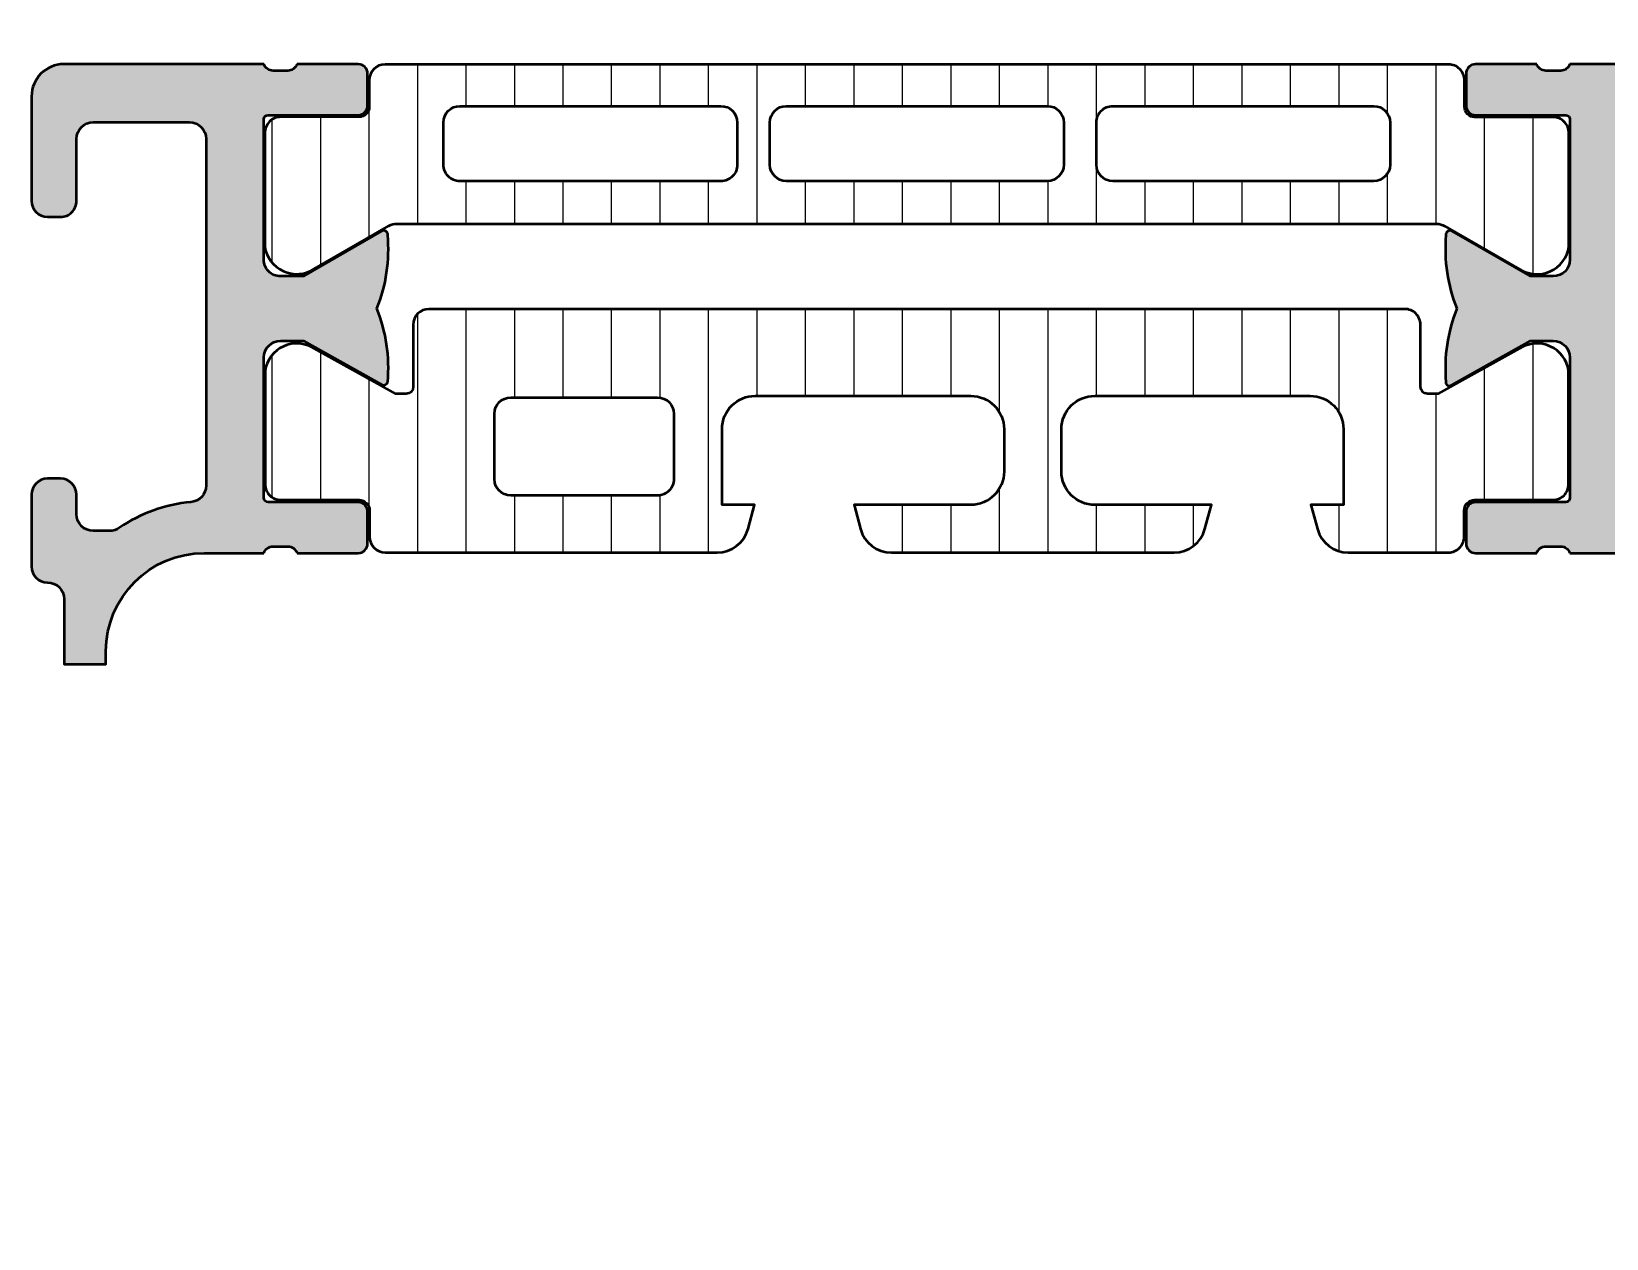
# Model space of a CAD drawing. Extents: x -96.5 to 0, y 0 to 37.
# Drawn here: x -96.53 to -48.27, y 0.01 to 36.99 of the extents above; entities that cross this region are included whole.
import ezdxf

# ---------------------------------------------------------------- set-up
doc = ezdxf.new("R2010")
doc.units = 0
for name, color, linetype, lineweight in [('0S-Alu contour', 7, 'Continuous', 50), ('0S-Alu hatch', 252, 'Continuous', 25), ('0S-Plastic contour', 254, 'Continuous', 50), ('0S-Plastic hatch', 253, 'Continuous', 25)]:
    doc.layers.add(name, color=color, linetype=linetype, lineweight=lineweight)
pattern_1 = [(90, (0, 0), (-1.4859, 0), [])]

# ---------------------------------------------------------------- blocks, each defined once
blk = doc.blocks.new('430440__FD8CC141_BD01_4814_8C4B_1DA7588163F7_')
at = {"layer": '0S-Alu hatch'}
h = blk.add_hatch(color=256, dxfattribs=at)
edge = h.paths.add_edge_path()
edge.add_ellipse((-49.66753259199322, 36.07883145742622), major_axis=(-0.288895056327336, 0), ratio=1, start_angle=88.85574474023338, end_angle=162.0911146506091, ccw=False)
edge.add_line((-49.67330173793743, 35.78999401088327), (-50.12669441068076, 35.78999401088327))
edge.add_ellipse((-50.13245565946839, 36.0788621065262), major_axis=(-0.2889255417369108, 0), ratio=1, start_angle=17.913320686432428, end_angle=91.14256814144483, ccw=False)
edge.add_line((-50.40737493485659, 35.98999501088336), (-52.2800100000001, 35.9899950108834))
edge.add_arc((-52.28001000000011, 35.69999501088329), 0.2900000000001057, 89.9999999999986, 180)
edge.add_line((-52.57001000000022, 35.69999501088329), (-52.57001000000022, 34.72002069184061))
edge.add_arc((-52.28001000000008, 34.72002069184061), 0.2900000000001341, 180, 270.0000000000014)
edge.add_line((-52.28001000000007, 34.43002069184048), (-49.52001200000005, 34.43002069184055))
edge.add_ellipse((-49.52001200000006, 34.30002069184063), major_axis=(-0.1299999999999173, 0), ratio=1, start_angle=180, end_angle=269.9999999999969, ccw=False)
edge.add_line((-49.39001200000014, 34.30002069184064), (-49.39001200000014, 29.99999501088331))
edge.add_ellipse((-49.90001200000012, 29.9999950108833), major_axis=(-0.5099999999999696, 0), ratio=1, start_angle=90, end_angle=180, ccw=False)
edge.add_line((-49.90001200000012, 29.48999501088333), (-50.60269149192425, 29.48999501088332))
edge.add_line((-50.60269149192425, 29.48999501088332), (-52.99783232302793, 30.87283021446783))
edge.add_arc((-53.06189221535202, 30.76187522623509), 0.1281197846481988, 60.00000000000553, 186.0252793376431)
edge.add_arc((-48.26069471827709, 30.32865678170641), 4.946453131194609, 175.1318622800519, 201.6964095982369)
edge.add_arc((-48.25553103090963, 26.6705943565508), 4.951535221633871, 158.3174178132009, 184.8559366879767)
edge.add_arc((-53.08596898648197, 26.23777165854746), 0.1042252951912737, 172.4623779651683, 310.8212140676822)
edge.add_line((-53.01783682339859, 26.15889884630339), (-50.60225514889201, 27.51000242872854))
edge.add_line((-50.60225514889201, 27.51000242872854), (-49.90001200000009, 27.51000242872848))
edge.add_ellipse((-49.90001200000014, 27.00000242872849), major_axis=(-0.5099999999999945, 0), ratio=1, start_angle=180, end_angle=269.9999999999952, ccw=False)
edge.add_line((-49.39001200000014, 27.00000242872849), (-49.39001200000014, 22.69997674777123))
edge.add_ellipse((-49.5200120000001, 22.69997674777123), major_axis=(-0.1299999999999599, 0), ratio=1, start_angle=90, end_angle=180, ccw=False)
edge.add_line((-49.5200120000001, 22.56997674777126), (-52.28001000000019, 22.56997674777125))
edge.add_arc((-52.28001000000019, 22.27997674777123), 0.2900000000000276, 90, 180)
edge.add_line((-52.57001000000022, 22.27997674777123), (-52.57001000000022, 21.30000242872851))
edge.add_arc((-52.28001000000013, 21.30000242872851), 0.2900000000000844, 180, 270)
edge.add_line((-52.28001000000013, 21.01000242872842), (-50.40737493485705, 21.01000242872842))
edge.add_ellipse((-50.13245565946863, 20.92113533308531), major_axis=(-0.2889255417371964, 0), ratio=1, start_angle=268.857431858507, end_angle=342.08667931353034, ccw=False)
edge.add_line((-50.12669441068076, 21.21000342872852), (-49.67330173796882, 21.21000342872852))
edge.add_ellipse((-49.66753238716332, 20.92115590630726), major_axis=(-0.2889051342873982, 0), ratio=1, start_angle=197.9088347375125, end_angle=271.14425597535273, ccw=False)
edge.add_line((-49.3926255734533, 21.0099952016299), (-47.39999550716832, 21.00999520162989))
edge.add_ellipse((-47.39999550716831, 19.99999520162988), major_axis=(-1.010000000000005, 0), ratio=1, start_angle=180, end_angle=270.0000000000004, ccw=False)
edge.add_line((-46.38999550716831, 19.99999520162988), (-46.38999550716828, 12.00323507712948))
edge.add_arc((-44.9007196783718, 12.0025188879597), 1.489276001003302, 179.9724465993556, 270.0288587310246)
edge.add_line((-44.89996956005449, 10.51324307586615), (-43.95466279800613, 10.51324307714274))
edge.add_arc((-44.00592085485959, 11.05683747968975), 0.546005735201412, 275.386759087434, 402.4408714717952)
edge.add_ellipse((-42.20000000000005, 13.50000000000003), major_axis=(-2.504545677727916, 0), ratio=1, start_angle=124.0688263255409, end_angle=55.932130339859384, ccw=False)
edge.add_arc((-40.39395668097935, 11.0568842133056), 0.546054822995821, 137.5671518744991, 264.6108630274843)
edge.add_line((-40.44524190830611, 10.5132430677187), (-39.70001330601478, 10.51322807714071))
edge.add_arc((-39.69927829287359, 12.00252386124575), 1.489295965480792, 269.9717227780358, 360.0280575466134)
edge.add_line((-38.2099825059614, 12.0032531643404), (-38.2099525397102, 15.00000393339429))
edge.add_ellipse((-37.1999525397607, 14.99999383339431), major_axis=(-1.009999999999992, 0), ratio=1, start_angle=270.00004774642423, end_angle=359.99942704218114, ccw=False)
edge.add_line((-37.19995338142633, 16.00999383339395), (-16.00000000833394, 16.0100115))
edge.add_ellipse((-16.00035712388433, 14.99971540195129), major_axis=(-1.010296161164615, 0), ratio=1, start_angle=180.0156417230257, end_angle=269.97974731069104, ccw=False)
edge.add_line((-14.99006100036777, 14.99999121236317), (-14.99000000000032, 6.999995576249096))
edge.add_arc((-14.50005889544686, 6.99995260296899), 0.4899411064380728, 179.9949745233956, 270.0067486124086)
edge.add_line((-14.50000118748563, 6.510011499929498), (-14.01000000000346, 6.509988960010594))
edge.add_line((-14.01000000000346, 6.509988960010594), (-14.01000000052387, 8.000010499518396))
edge.add_ellipse((-13.49999900005931, 8.000010499520123), major_axis=(-0.5100010004645572, 0), ratio=1, start_angle=269.99912146715485, end_angle=360, ccw=False)
edge.add_line((-13.4999911800657, 8.510011499924726), (-11.99999317996944, 8.50998849995538))
edge.add_ellipse((-12.00000099998479, 7.999987499797562), major_axis=(-0.5100010002177712, 0), ratio=1, start_angle=180, end_angle=269.9991214647136, ccw=False)
edge.add_line((-11.48999999976701, 7.99998749986876), (-11.48999999923216, 2.500042687841907))
edge.add_ellipse((-12.50003918784138, 2.500042687841421), major_axis=(-1.010039188609226, 0), ratio=1, start_angle=90.00000000002751, end_angle=180, ccw=False)
edge.add_line((-12.5000391878409, 1.490003499232194), (-14.00999999999997, 1.490003500005124))
edge.add_line((-14.00999999999997, 1.490003500005124), (-14.00999999999997, 2.489980500000008))
edge.add_line((-14.00999999999997, 2.489980500000008), (-14.49999999999945, 2.489980500000006))
edge.add_arc((-14.50009137140037, 2.000071876275083), 0.4899086322456276, 89.9893139346262, 180.0069177166601)
edge.add_line((-14.9900000000752, 2.000012726209544), (-14.98999999999997, 0.5000035000158491))
edge.add_arc((-14.50004027560203, 0.499948225893515), 0.4899597275157744, 179.9935362566577, 270.0046143097075)
edge.add_line((-14.50000081674583, 0.0099884999666481), (-0.5000000164303131, 0.010011499999993))
edge.add_arc((-0.5000168784303582, 0.500028378759164), 0.4900168790492906, 270.0019716084858, 359.9971495794079)
edge.add_line((-0.0099999999874598, 0.5000040008001218), (-0.01, 11.49999811092471))
edge.add_arc((-0.5000000000000228, 11.49999811092471), 0.4900000000000228, 0, 89.99942705416154)
edge.add_line((-0.4999951001022776, 11.98999811090024), (-2.800058099789258, 11.99002111105024))
edge.add_ellipse((-2.80004800000003, 13.00002111099975), major_axis=(-1.010000000000002, 0), ratio=1, start_angle=0, end_angle=89.99942705416157, ccw=False)
edge.add_line((-3.810048000000032, 13.00002111099975), (-3.810048000000032, 22.79999579883472))
edge.add_arc((-4.300048000000021, 22.79999579883472), 0.4899999999999887, 0, 89.99999999999783)
edge.add_line((-4.300048000000002, 23.28999579883471), (-4.700012000000572, 23.28999579883473))
edge.add_arc((-4.700071095446235, 22.80005489347587), 0.4899409089228329, 89.99308912652224, 180.0075733870914)
edge.add_line((-5.190012000089018, 22.79999013282224), (-5.190012000000043, 22.20001643996671))
edge.add_ellipse((-5.70001200000003, 22.20001643996672), major_axis=(-0.5099999999999865, 0), ratio=1, start_angle=90.0013178029285, end_angle=180, ccw=False)
edge.add_line((-5.700000270000034, 21.69001644010163), (-6.700000270000017, 21.68999344010162))
edge.add_ellipse((-6.700012000000013, 22.19999343996676), major_axis=(-0.5100000000000284, 0), ratio=1, start_angle=0, end_angle=90.0013178029285, ccw=False)
edge.add_line((-7.210012000000042, 22.19999343996676), (-7.210012000000043, 32.20000495410817))
edge.add_ellipse((-6.700012000000043, 32.20000495410816), major_axis=(-0.5099999999999998, 0), ratio=1, start_angle=270, end_angle=360, ccw=False)
edge.add_line((-6.700012000000043, 32.71000495410816), (-5.700012000000029, 32.71000495410817))
edge.add_ellipse((-5.700012000000029, 32.20000495410818), major_axis=(-0.5099999999999838, 0), ratio=1, start_angle=180, end_angle=270, ccw=False)
edge.add_line((-5.190012000000045, 32.20000495410818), (-5.190012000000043, 31.80001879883626))
edge.add_arc((-4.700055050912089, 31.79996037551616), 0.4899569525712035, 179.9931679515066, 269.9999309874366)
edge.add_line((-4.700055641063502, 31.31000342294531), (-4.300056373133733, 31.310003425651))
edge.add_arc((-4.299977628960489, 31.79993305563634), 0.4899296363134342, 269.9907911086141, 360.0098249692467)
edge.add_line((-3.810047999850178, 31.80001706782084), (-3.810047999999975, 35.99998912312596))
edge.add_arc((-4.800047999999989, 35.99998912312597), 0.9900000000000144, 0, 90)
edge.add_line((-4.800047999999989, 36.98998912312599), (-5.190011999999995, 36.98998912312599))
edge.add_line((-5.190011999999995, 36.98998912312599), (-5.190011999999986, 36.50003883725684))
edge.add_ellipse((-5.70001199999998, 36.50003883725684), major_axis=(-0.5099999999999945, 0), ratio=1, start_angle=90.0000574614694, end_angle=180, ccw=False)
edge.add_line((-5.700011488525145, 35.99003883725711), (-49.39263544640889, 35.98999501828126))
edge = h.paths.add_edge_path()
edge.add_arc((-40.89102894341685, 30.97912894684692), 3.121328446325052, 126.2373305054883, 228.1213590901914)
edge.add_arc((-42.51987210990074, 29.22168143019085), 0.7265389313359547, 231.2441754807343, 403.1791969668594)
edge.add_ellipse((-40.80004799999993, 30.9805929020795), major_axis=(-1.734407306533269, 0), ratio=1, start_angle=133.3242851735453, end_angle=46.675886980257474, ccw=False)
edge.add_arc((-39.08875480970824, 29.21731879617173), 0.7233592852472134, 136.1060069714982, 308.9905813203139)
edge.add_arc((-40.75369517408681, 30.99198327676909), 3.15527918315243, 312.2148733381174, 412.6686913764952)
edge.add_ellipse((-38.53704985294151, 33.89845010558937), major_axis=(-0.5000000000000712, 0), ratio=1, start_angle=-89.99553802045301, end_angle=52.66869137649451, ccw=False)
edge.add_line((-38.53708879105859, 34.39845010407327), (-17.03357895319997, 34.40012471644609))
edge.add_ellipse((-17.03354001508288, 33.9001247179623), major_axis=(-0.4999999999999641, 0), ratio=1, start_angle=126.27324472342741, end_angle=270.004461979547, ccw=False)
edge.add_arc((-14.89102894341673, 30.98059290207949), 3.121328446325219, 126.273244723427, 228.1213590901458)
edge.add_arc((-16.51987210990182, 29.2231453854243), 0.7265389313359315, 231.2441754806555, 403.1791969668861)
edge.add_ellipse((-14.80004800000003, 30.98205685731207), major_axis=(-1.734407306533297, 0), ratio=1, start_angle=133.3242851736322, end_angle=46.67588698020302, ccw=False)
edge.add_arc((-13.08875480970927, 29.21878275140314), 0.7233592852471905, 136.1060069711723, 308.9905813201743)
edge.add_arc((-14.7536951740866, 30.99344723200142), 3.155279183152148, 312.2148733380575, 412.6710208044864)
edge.add_ellipse((-12.53716802063566, 33.90000417876851), major_axis=(-0.4999999999999819, 0), ratio=1, start_angle=-90, end_angle=52.67102080448649, ccw=False)
edge.add_line((-12.53716802063566, 34.40000417876849), (-9.300012000000017, 34.40000417876851))
edge.add_ellipse((-9.300012000000017, 33.9000041787685), major_axis=(-0.5000000000000071, 0), ratio=1, start_angle=180, end_angle=270, ccw=False)
edge.add_line((-8.80001200000001, 33.90000417876849), (-8.800012000000036, 20.59995784178807))
edge.add_arc((-8.300012000000072, 20.59995784178807), 0.4999999999999663, 180, 270.0013178029286)
edge.add_line((-8.300000500000074, 20.09995784192036), (-6.300059499999992, 20.10000384056336))
edge.add_ellipse((-6.300047999999994, 19.60000384069559), major_axis=(-0.500000000000018, 0), ratio=1, start_angle=180, end_angle=270.0013178029286, ccw=False)
edge.add_line((-5.800047999999976, 19.60000384069559), (-5.800047999999975, 18.10002542652845))
edge.add_ellipse((-6.300047999999963, 18.10002542652845), major_axis=(-0.4999999999999885, 0), ratio=1, start_angle=90.000047746424, end_angle=180, ccw=False)
edge.add_line((-6.30004758333381, 17.60002542652863), (-43.79999467383595, 17.59999417661122))
edge.add_ellipse((-43.79999550716826, 18.59999417661086), major_axis=(-0.9999999999999918, 0), ratio=1, start_angle=0, end_angle=90.00004774642417, ccw=False)
edge.add_line((-44.79999550716825, 18.59999417661084), (-44.79999550716835, 21.60000104487425))
edge.add_arc((-45.79999550716834, 21.60000104487422), 1, 0, 90)
edge.add_line((-45.79999550716834, 22.60000104487422), (-47.30001200000014, 22.60000104487422))
edge.add_ellipse((-47.30001200000014, 23.10000104487423), major_axis=(-0.5000000000000071, 0), ratio=1, start_angle=0, end_angle=90, ccw=False)
edge.add_line((-47.80001200000015, 23.10000104487423), (-47.80001200000017, 33.90000316077766))
edge.add_ellipse((-47.30001200000019, 33.90000316077766), major_axis=(-0.4999999999999858, 0), ratio=1, start_angle=270, end_angle=360, ccw=False)
edge.add_line((-47.30001200000019, 34.40000316077764), (-43.03170956942312, 34.40000316077764))
edge.add_ellipse((-43.03170956942313, 33.90000316077756), major_axis=(-0.5000000000000782, 0), ratio=1, start_angle=126.23733050548901, end_angle=269.9999999999992, ccw=False)
edge = h.paths.add_edge_path()
edge.add_ellipse((-12.50006176414454, 15.10021362777622), major_axis=(-0.5000000000000347, 0), ratio=1, start_angle=-90.00433532094542, end_angle=0.0004368802378280634, ccw=False)
edge.add_line((-12.50002393133226, 15.60021362634494), (-6.300010167187688, 15.59974449842987))
edge.add_ellipse((-6.300047999999966, 15.0997444998612), major_axis=(-0.4999999999999902, 0), ratio=1, start_angle=180, end_angle=269.9956646790545, ccw=False)
edge.add_line((-5.800047999999976, 15.0997444998612), (-5.800047999999975, 11.00004111048237))
edge.add_arc((-4.800047999999972, 11.00004111048237), 1.000000000000002, 180, 269.999427054162)
edge.add_line((-4.800057999791282, 10.00004111053236), (-2.49999500010436, 10.00001811038237))
edge.add_ellipse((-2.500000000000014, 9.500018110407355), major_axis=(-0.5000000000000144, 0), ratio=1, start_angle=180, end_angle=269.99942705416197, ccw=False)
edge.add_line((-2, 9.500018110407353), (-2.000000000000029, 2.500008214289094))
edge.add_ellipse((-2.500000000000036, 2.500008214289096), major_axis=(-0.5000000000000071, 0), ratio=1, start_angle=90.00009412878057, end_angle=180, ccw=False)
edge.add_line((-2.499999178571465, 2.000008214289763), (-8.999999178571407, 1.999997535718335))
edge.add_ellipse((-8.999999999999979, 2.499997535717653), major_axis=(-0.4999999999999928, 0), ratio=1, start_angle=0, end_angle=90.00009412878057, ccw=False)
edge.add_line((-9.499999999999972, 2.499997535717653), (-9.49999999999997, 9.499965500117527))
edge.add_arc((-10.49999999999997, 9.499965500117526), 1.000000000000001, 0, 89.99912146471357)
edge.add_line((-10.49998466666663, 10.49996549999997), (-12.50003816662579, 10.499996167487))
edge.add_ellipse((-12.50003049995912, 10.99999616742824), major_axis=(-0.5000000000000213, 0), ratio=1, start_angle=0.0004368802378280634, end_angle=89.9991214647149, ccw=False)
edge.add_line((-13.00003049994461, 10.99999235492491), (-13.00006176413004, 15.1002098152729))
at = {"layer": '0S-Alu contour', "color": 7}
for points in [[(-50.40737493485659, 35.98999501088336), (-52.2800100000001, 35.9899950108834)], [(-49.67330173793743, 35.78999401088327), (-50.12669441068076, 35.78999401088327)], [(-5.700011488525145, 35.99003883725711), (-49.39263544640888, 35.98999501828126)], [(-52.57001000000022, 35.69999501088329), (-52.57001000000022, 34.72002069184061)], [(-52.28001000000007, 34.43002069184048), (-49.52001200000005, 34.43002069184055)], [(-49.39001200000014, 34.30002069184064), (-49.39001200000014, 29.99999501088331)], [(-49.90001200000012, 29.48999501088333), (-50.60269149192425, 29.48999501088332), (-52.99783232302793, 30.87283021446783)], [(-53.01783682339859, 26.15889884630339), (-50.60225514889201, 27.51000242872854), (-49.90001200000009, 27.51000242872848)], [(-49.39001200000014, 27.00000242872849), (-49.39001200000014, 22.69997674777123)], [(-52.57001000000022, 22.27997674777123), (-52.57001000000022, 21.30000242872851)], [(-49.5200120000001, 22.56997674777126), (-52.28001000000019, 22.56997674777125)], [(-52.28001000000013, 21.01000242872842), (-50.40737493485705, 21.01000242872842)], [(-50.12669441068076, 21.21000342872852), (-49.67330173796882, 21.21000342872852)], [(-49.3926255734533, 21.0099952016299), (-47.39999550716832, 21.00999520162989)]]:
    blk.add_lwpolyline(points, dxfattribs=at)
for centre, radius, start, end in [((-52.28001000000011, 35.69999501088329), 0.2900000000001057, 89.9999999999986, 180), ((-52.28001000000008, 34.72002069184061), 0.2900000000001341, 180, 270.0000000000014), ((-53.06189221535202, 30.76187522623509), 0.1281197846481988, 60.00000000000553, 186.0252793376431), ((-48.26069471827709, 30.32865678170641), 4.946453131194609, 175.1318622800519, 201.6964095982369), ((-48.25553103090963, 26.6705943565508), 4.951535221633871, 158.3174178132009, 184.8559366879767), ((-53.08596898648197, 26.23777165854746), 0.1042252951912737, 172.4623779651683, 310.8212140676822), ((-52.28001000000019, 22.27997674777123), 0.2900000000000276, 90, 180), ((-52.28001000000013, 21.30000242872851), 0.2900000000000844, 180, 270)]:
    blk.add_arc(centre, radius, start, end, dxfattribs=at)
at = {"layer": '0S-Alu contour', "color": 7, "extrusion": (0, 0, -1)}
for centre, radius, start, end in [((50.13245565946839, 36.0788621065262), 0.2889255417369108, 268.8574318585552, 342.0866793135676), ((49.66753259199322, 36.07883145742622), 0.288895056327336, 197.908885349391, 271.1442552597666), ((49.52001200000006, 34.30002069184063), 0.1299999999999173, 90.00000000000314, 180), ((49.90001200000012, 29.9999950108833), 0.5099999999999696, 180, 270), ((49.90001200000014, 27.00000242872849), 0.5099999999999945, 90.00000000000479, 180), ((49.5200120000001, 22.69997674777123), 0.1299999999999599, 180, 270), ((50.13245565946863, 20.92113533308531), 0.2889255417371964, 17.91332068646967, 91.14256814149299), ((49.66753238716332, 20.92115590630726), 0.2889051342873982, 88.85574402464724, 162.0911652624875)]:
    blk.add_arc(centre, radius, start, end, dxfattribs=at)
blk = doc.blocks.new('284490__AEE3AEAC_C33E_4661_9F72_2D568CB26C50___6FC7B4BC_38C5_4ED2_BEDE_F78CBFEC3F7A_')
at = {"layer": '0S-Plastic hatch'}
h = blk.add_hatch(dxfattribs=at)
h.set_pattern_fill('ANSI31', color=256, scale=0.4680000000000001, angle=45, style=0)
h.set_pattern_definition(pattern_1)
edge = h.paths.add_edge_path()
edge.add_arc((-84.35008335727024, 28.0077101489303), 0.4799999999999969, 90.00000000000509, 180)
edge.add_line((-84.83008335727024, 28.0077101489303), (-84.83008335727025, 26.10771360293414))
edge.add_ellipse((-85.05008335727032, 26.10771360293415), major_axis=(-0.2200000000000557, 0), ratio=1, start_angle=90, end_angle=180, ccw=False)
edge.add_line((-85.05008335727032, 25.88771360293409), (-85.36505196068882, 25.8877136029341))
edge.add_line((-85.36505196068882, 25.8877136029341), (-87.86989815648673, 27.2760160639883))
edge.add_arc((-88.40026528254452, 26.45193899803849), 0.9799960709244057, 57.23510367530499, 171.7351838749852)
edge.add_line((-89.37008335726733, 26.59281199391859), (-89.37008335727448, 23.11770550930522))
edge.add_arc((-88.89008737982881, 23.11770550930522), 0.4799959774456682, 180, 270.0079247372753)
edge.add_line((-88.89002099026165, 22.63770953645082), (-86.49013061796381, 22.63804147920265))
edge.add_ellipse((-86.49008635727947, 22.31804148225168), major_axis=(-0.3200000000119263, 0), ratio=1, start_angle=180, end_angle=270.00792484506087, ccw=False)
edge.add_line((-86.17008635726755, 22.31804148226371), (-86.17008635726756, 21.50771016385887))
edge.add_arc((-85.69008635726748, 21.50771016385885), 0.4800000000000893, 180, 269.9999997259142)
edge.add_line((-85.69008635956365, 21.02771016385876), (-75.51906424144096, 21.02771011520419))
edge.add_arc((-75.51984632384385, 22.00886146135269), 0.9811516578500526, 270.0456708453824, 344.9367634784439)
edge.add_line((-74.57240744589166, 21.75387489651722), (-74.37614024335745, 22.48767140791755))
edge.add_line((-74.37614024335745, 22.48767140791755), (-75.37008768493291, 22.48764865826637))
edge.add_line((-75.37008768493291, 22.48764865826637), (-75.37008769103699, 24.8075574057122))
edge.add_ellipse((-74.34997308563975, 24.80755740573853), major_axis=(-1.020114605397253, 0), ratio=1, start_angle=270.000026493149, end_angle=360, ccw=False)
edge.add_line((-74.34997355733327, 25.82767201113567), (-67.74978897352605, 25.82767505597645))
edge.add_ellipse((-67.74990779384795, 24.80756462701235), major_axis=(-1.020110435884073, 0), ratio=1, start_angle=180.0000664957591, end_angle=269.9933263078768, ccw=False)
edge.add_line((-66.72979735796456, 24.80756581100399), (-66.72979736401612, 23.50766818298981))
edge.add_ellipse((-67.74993572363749, 23.50778747306104), major_axis=(-1.020138366595973, 0), ratio=1, start_angle=90.00792536216568, end_angle=179.993300107225, ccw=False)
edge.add_line((-67.74979461436108, 22.48764911622444), (-71.3237410590418, 22.48764911603538))
edge.add_line((-71.3237410590418, 22.48764911603538), (-71.1275443963545, 21.75387359758528))
edge.add_arc((-70.18009248263098, 22.00881721120958), 0.9811530843584831, 195.0606166740314, 269.9596735683213)
edge.add_line((-70.1807830465764, 21.02766436987058), (-61.51880981861528, 21.02766437482433))
edge.add_arc((-61.51959192511236, 22.00884659728422), 0.9811825341708306, 270.0456708151617, 344.9367634894057)
edge.add_line((-60.57212323171386, 21.75385200833845), (-60.37585586968929, 22.48764911603517))
edge.add_line((-60.37585586968929, 22.48764911603517), (-63.94980347164317, 22.48764911603549))
edge.add_ellipse((-63.94966492106656, 23.50778766349864), major_axis=(-1.020138556871802, 0), ratio=1, start_angle=0.006843613578382701, end_angle=89.99221834792928, ccw=False)
edge.add_line((-64.96980347066132, 23.50766581448679), (-64.9698034708016, 24.80767582538631))
edge.add_ellipse((-63.94969421911439, 24.80756580515775), major_axis=(-1.020109257620121, 0), ratio=1, start_angle=270.00674014530375, end_angle=359.99382056894575, ccw=False)
edge.add_line((-63.9498142224491, 25.82767505571942), (-57.34980347034113, 25.82767505597622))
edge.add_ellipse((-57.34992229576235, 24.80755623176192), major_axis=(-1.020118831134808, 0), ratio=1, start_angle=180.0063692202437, end_angle=269.9933260763916, ccw=False)
edge.add_line((-56.32980347093056, 24.80766963211256), (-56.32980347080863, 22.48764865826659))
edge.add_line((-56.32980347080863, 22.48764865826659), (-57.32375313928678, 22.48767140796864))
edge.add_line((-57.32375313928678, 22.48767140796864), (-57.12754439634657, 21.75385070937204))
edge.add_arc((-56.18013229685718, 22.00878361035869), 0.9811118541044962, 195.0606167142476, 269.9596735640118)
edge.add_line((-56.18082283185734, 21.02767199926351), (-53.11008041007118, 21.02767200421727))
edge.add_arc((-53.11008041006714, 21.5076720042213), 0.4800000000040292, 269.9999999995173, 360)
edge.add_line((-52.63008041006312, 21.50767200421723), (-52.63008041006303, 22.31804148226379))
edge.add_ellipse((-52.31008041006314, 22.31804148226375), major_axis=(-0.3199999999998866, 0), ratio=1, start_angle=269.99207526273165, end_angle=360, ccw=False)
edge.add_line((-52.31003614998082, 22.63804147920277), (-49.910145777606, 22.63770953645088))
edge.add_arc((-49.91007938748327, 23.11770550928655), 0.4799959774270094, 269.9920751964088, 360)
edge.add_line((-49.43008341005626, 23.11770550930489), (-49.4300834100632, 26.59281199391859))
edge.add_arc((-50.39990148478602, 26.45193899803848), 0.979996070924423, 8.264816125014855, 122.7648963247027)
edge.add_line((-50.93026861084395, 27.27601606398824), (-53.43511480664162, 25.88771360293409))
edge.add_line((-53.43511480664162, 25.88771360293409), (-53.75008341006051, 25.88771360293409))
edge.add_ellipse((-53.75008341006051, 26.10771360293391), major_axis=(-0.2199999999998212, 0), ratio=1, start_angle=0, end_angle=90, ccw=False)
edge.add_line((-53.97008341006033, 26.10771360293393), (-53.97008341006021, 28.00771014893208))
edge.add_arc((-54.45008341006021, 28.0077101489321), 0.4799999999999969, 0, 90.00000000000426)
edge.add_line((-54.45008341006024, 28.4877101489321), (-84.35008335727028, 28.48771014893029))
edge = h.paths.add_edge_path()
edge.add_ellipse((-77.34535935891446, 25.27588546891097), major_axis=(-0.4999999999999432, 0), ratio=1, start_angle=180, end_angle=270, ccw=False)
edge.add_line((-76.84535935891452, 25.27588546891097), (-76.84535935891452, 23.2758848735991))
edge.add_ellipse((-77.34535935891454, 23.27588487359909), major_axis=(-0.5000000000000142, 0), ratio=1, start_angle=89.99995215625353, end_angle=180, ccw=False)
edge.add_line((-77.34535977642997, 22.77588487359925), (-81.84535977642989, 22.77588863123836))
edge.add_ellipse((-81.84535935891444, 23.27588863123815), major_axis=(-0.4999999999999682, 0), ratio=1, start_angle=0, end_angle=89.99995215625353, ccw=False)
edge.add_line((-82.34535935891441, 23.27588863123815), (-82.34535935891441, 25.27588546891092))
edge.add_ellipse((-81.84535935891441, 25.27588546891092), major_axis=(-0.5, 0), ratio=1, start_angle=270, end_angle=360, ccw=False)
edge.add_line((-81.84535935891441, 25.77588546891092), (-77.34535935891446, 25.77588546891091))
at = {"layer": '0S-Alu contour', "color": 7}
for points in [[(-81.84535935891441, 25.77588546891092), (-77.34535935891446, 25.77588546891091)], [(-82.34535935891441, 23.27588863123815), (-82.34535935891441, 25.27588546891092)], [(-76.84535935891452, 25.27588546891097), (-76.84535935891452, 23.2758848735991)], [(-77.34535977642997, 22.77588487359925), (-81.84535977642989, 22.77588863123836)]]:
    blk.add_lwpolyline(points, dxfattribs=at)
at = {"layer": '0S-Alu contour', "color": 7, "extrusion": (0, 0, -1)}
for centre, radius, start, end in [((81.84535935891441, 25.27588546891092), 0.5, 0, 90), ((77.34535935891446, 25.27588546891097), 0.4999999999999432, 90, 180), ((81.84535935891444, 23.27588863123815), 0.4999999999999682, 270.0000478437465, 0), ((77.34535935891454, 23.27588487359909), 0.5000000000000142, 180, 270.0000478437465)]:
    blk.add_arc(centre, radius, start, end, dxfattribs=at)
at = {"layer": '0S-Plastic contour', "color": 7}
for points in [[(-54.45008341006024, 28.4877101489321), (-84.35008335727028, 28.48771014893029)], [(-84.83008335727024, 28.0077101489303), (-84.83008335727025, 26.10771360293414)], [(-53.97008341006033, 26.10771360293393), (-53.97008341006021, 28.00771014893208)], [(-85.05008335727032, 25.88771360293409), (-85.36505196068882, 25.8877136029341), (-87.86989815648673, 27.2760160639883)], [(-50.93026861084395, 27.27601606398824), (-53.43511480664162, 25.88771360293409), (-53.75008341006051, 25.88771360293409)], [(-89.37008335726733, 26.59281199391859), (-89.37008335727448, 23.11770550930522)], [(-49.43008341005626, 23.11770550930489), (-49.4300834100632, 26.59281199391859)], [(-74.34997355733327, 25.82767201113567), (-67.74978897352605, 25.82767505597645)], [(-63.9498142224491, 25.82767505571942), (-57.34980347034113, 25.82767505597622)], [(-74.57240744589166, 21.75387489651722), (-74.37614024335745, 22.48767140791755), (-75.37008768493291, 22.48764865826637), (-75.37008769103699, 24.8075574057122)], [(-66.72979735796456, 24.80756581100399), (-66.72979736401612, 23.50766818298981)], [(-64.96980347066132, 23.50766581448679), (-64.9698034708016, 24.80767582538631)], [(-56.32980347093056, 24.80766963211256), (-56.32980347080863, 22.48764865826659), (-57.32375313928678, 22.48767140796864), (-57.12754439634657, 21.75385070937204)], [(-88.89002099026165, 22.63770953645082), (-86.49013061796381, 22.63804147920265)], [(-86.17008635726755, 22.31804148226371), (-86.17008635726756, 21.50771016385887)], [(-67.74979461436108, 22.48764911622444), (-71.3237410590418, 22.48764911603538), (-71.1275443963545, 21.75387359758528)], [(-60.57212323171386, 21.75385200833845), (-60.37585586968929, 22.48764911603517), (-63.94980347164317, 22.48764911603549)], [(-52.63008041006312, 21.50767200421723), (-52.63008041006303, 22.31804148226379)], [(-52.31003614998082, 22.63804147920277), (-49.910145777606, 22.63770953645088)], [(-85.69008635956365, 21.02771016385876), (-75.51906424144096, 21.02771011520419)], [(-70.1807830465764, 21.02766436987058), (-61.51880981861528, 21.02766437482433)], [(-56.18082283185734, 21.02767199926351), (-53.11008041007118, 21.02767200421727)]]:
    blk.add_lwpolyline(points, dxfattribs=at)
for centre, radius, start, end in [((-84.35008335727024, 28.0077101489303), 0.4799999999999969, 90.00000000000509, 180), ((-54.45008341006021, 28.0077101489321), 0.4799999999999969, 0, 90.00000000000426), ((-88.40026528254452, 26.45193899803849), 0.9799960709244057, 57.23510367530499, 171.7351838749852), ((-50.39990148478602, 26.45193899803848), 0.979996070924423, 8.264816125014855, 122.7648963247027), ((-88.89008737982881, 23.11770550930522), 0.4799959774456682, 180, 270.0079247372753), ((-49.91007938748327, 23.11770550928655), 0.4799959774270094, 269.9920751964088, 0), ((-75.51984632384385, 22.00886146135269), 0.9811516578500526, 270.0456708453824, 344.9367634784439), ((-70.18009248263098, 22.00881721120958), 0.9811530843584831, 195.0606166740314, 269.9596735683213), ((-61.51959192511236, 22.00884659728422), 0.9811825341708306, 270.0456708151617, 344.9367634894057), ((-56.18013229685718, 22.00878361035869), 0.9811118541044962, 195.0606167142476, 269.9596735640118), ((-85.69008635726748, 21.50771016385885), 0.4800000000000893, 180, 269.9999997259142), ((-53.11008041006714, 21.5076720042213), 0.4800000000040292, 269.9999999995173, 0)]:
    blk.add_arc(centre, radius, start, end, dxfattribs=at)
at = {"layer": '0S-Plastic contour', "color": 7, "extrusion": (0, 0, -1)}
for centre, radius, start, end in [((85.05008335727032, 26.10771360293415), 0.2200000000000557, 180, 270), ((53.75008341006051, 26.10771360293391), 0.2199999999998212, 270, 0), ((74.34997308563975, 24.80755740573853), 1.020114605397253, 0, 89.99997350685102), ((67.74990779384795, 24.80756462701235), 1.020110435884073, 90.00667369212319, 179.9999335042409), ((63.94969421911439, 24.80756580515775), 1.020109257620121, 0.0061794310542419, 89.99325985469623), ((57.34992229576235, 24.80755623176192), 1.020118831134808, 90.00667392360837, 179.9936307797563), ((67.74993572363749, 23.50778747306104), 1.020138366595973, 180.0066998927751, 269.9920746378343), ((63.94966492106656, 23.50778766349864), 1.020138556871802, 270.0077816520708, 359.9931563864216), ((86.49008635727947, 22.31804148225168), 0.3200000000119264, 89.99207515493912, 180), ((52.31008041006314, 22.31804148226375), 0.3199999999998866, 0, 90.00792473726835)]:
    blk.add_arc(centre, radius, start, end, dxfattribs=at)
blk = doc.blocks.new('284490__2F73E86F_7DDD_425D_AF01_7D8D168A87E8___DC0231AD_67A4_45BF_9C22_AEF967C7E9EE_')
at = {"layer": '0S-Plastic hatch'}
h = blk.add_hatch(dxfattribs=at)
h.set_pattern_fill('ANSI31', color=256, scale=0.4680000000000001, angle=45, style=0)
h.set_pattern_definition(pattern_1)
edge = h.paths.add_edge_path()
edge.add_arc((-85.6900353214675, 35.49227968209033), 0.4899999999999923, 90.00002695660723, 180)
edge.add_line((-86.18003532146749, 35.49227968209033), (-86.18003532146749, 34.68194834875706))
edge.add_ellipse((-86.4900353214735, 34.68194834876305), major_axis=(-0.3100000000059992, 0), ratio=1, start_angle=89.9920751559971, end_angle=180, ccw=False)
edge.add_line((-86.49007819900574, 34.37194835172235), (-88.88996857133424, 34.37228029447413))
edge.add_arc((-88.89003634402896, 33.8822843217155), 0.4899959774455349, 89.99207526272868, 180)
edge.add_line((-89.38003232147449, 33.88228432171551), (-89.38003232146751, 30.40645718590625))
edge.add_arc((-88.40021424674465, 30.54805083298226), 0.9899960709244725, 188.2228963588943, 302.7407569883829)
edge.add_line((-87.86478597252508, 29.71533912800138), (-85.58092247420349, 31.03392815281206))
edge.add_ellipse((-85.32592250041775, 30.59225518174669), major_axis=(-0.5100000000004254, 0), ratio=1, start_angle=269.99178055285233, end_angle=299.9999965993426, ccw=False)
edge.add_line((-85.32584933764613, 31.10225517649928), (-53.47406897966221, 31.09768583408528))
edge.add_ellipse((-53.47414214251737, 30.58768583933284), major_axis=(-0.510000000000284, 0), ratio=1, start_angle=240.0000034006556, end_angle=269.99178054346646, ccw=False)
edge.add_line((-53.21914216873168, 31.02935881039808), (-50.93527867040984, 29.71076978558731))
edge.add_arc((-50.39985039619033, 30.54348149056821), 0.989996070924468, 237.2592430116204, 351.7771036410993)
edge.add_line((-49.4200323214675, 30.40188784349209), (-49.42003232146053, 33.87771497930143))
edge.add_arc((-49.91002829889089, 33.87771497931664), 0.4899959774303682, 0, 90.00792473549356)
edge.add_line((-49.91009607157039, 34.36771095206009), (-52.30998644394124, 34.36737900930829))
edge.add_ellipse((-52.31002932146751, 34.67737900634299), major_axis=(-0.3099999999999882, 0), ratio=1, start_angle=0, end_angle=90.00792484290002, ccw=False)
edge.add_line((-52.62002932146749, 34.67737900634299), (-52.62002932146749, 35.49229501038143))
edge.add_arc((-53.11002932146749, 35.49229501038143), 0.4899999999999949, 0, 90.00002695660557)
edge.add_line((-53.11002955200343, 35.98229501038137), (-85.69003555200347, 35.98227968209027))
edge = h.paths.add_edge_path()
edge.add_line((-75.40315745414651, 32.40666203776368), (-83.40315804139087, 32.40666203775044))
edge.add_ellipse((-83.40315804139087, 32.90665839840706), major_axis=(-0.499996360656624, 0), ratio=1, start_angle=0, end_angle=90.00000000000159, ccw=False)
edge.add_line((-83.9031544020475, 32.90665839830142), (-83.90315440230889, 34.2066727168284))
edge.add_ellipse((-83.40315440022125, 34.2066727168284), major_axis=(-0.5000000020876314, 0), ratio=1, start_angle=270, end_angle=360, ccw=False)
edge.add_line((-83.40315440022125, 34.70667271891603), (-75.40315745602916, 34.70667271891604))
edge.add_ellipse((-75.40315745602916, 34.20667271675872), major_axis=(-0.5000000021573215, 0), ratio=1, start_angle=180, end_angle=270, ccw=False)
edge.add_line((-74.90315745387184, 34.20667271676381), (-74.90315745413324, 32.90665839840696))
edge.add_ellipse((-75.40315381478975, 32.90665839840695), major_axis=(-0.4999963606565104, 0), ratio=1, start_angle=89.99958295739918, end_angle=180, ccw=False)
edge = h.paths.add_edge_path()
edge.add_line((-65.39945056931836, 32.40666203775327), (-73.4031574541465, 32.40666203775328))
edge.add_ellipse((-73.4031574541465, 32.90666203775329), major_axis=(-0.5000000000000142, 0), ratio=1, start_angle=0, end_angle=90, ccw=False)
edge.add_line((-73.90315745414651, 32.90666203775329), (-73.90315745414651, 34.20667271890563))
edge.add_ellipse((-73.40315745414651, 34.20667271890562), major_axis=(-0.5, 0), ratio=1, start_angle=270.00000000059606, end_angle=360, ccw=False)
edge.add_line((-73.40315745415171, 34.70667271890562), (-65.39945056931836, 34.70667271890562))
edge.add_ellipse((-65.39945056931836, 34.20667271890561), major_axis=(-0.5, 0), ratio=1, start_angle=180, end_angle=270, ccw=False)
edge.add_line((-64.89945056931836, 34.20667271890561), (-64.89945056931836, 32.90666203775327))
edge.add_ellipse((-65.39945056931836, 32.90666203775327), major_axis=(-0.5, 0), ratio=1, start_angle=90, end_angle=180, ccw=False)
edge = h.paths.add_edge_path()
edge.add_line((-55.39946888020927, 32.40666203775327), (-63.39945420867504, 32.40666203774003))
edge.add_ellipse((-63.39945420867504, 32.9066583983966), major_axis=(-0.4999963606565672, 0), ratio=1, start_angle=0, end_angle=90, ccw=False)
edge.add_line((-63.89945056933161, 32.9066583983966), (-63.89945056931836, 34.20665614402116))
edge.add_ellipse((-63.39945056750538, 34.20667271681798), major_axis=(-0.5000000020876358, 0), ratio=1, start_angle=-90.00000000000068, end_angle=0.0018991023641206084, ccw=False)
edge.add_line((-63.39945056750537, 34.70667271890561), (-55.39943836263115, 34.70667271890562))
edge.add_ellipse((-55.39943836263115, 34.20668797769471), major_axis=(-0.4999847412109091, 0), ratio=1, start_angle=180, end_angle=270, ccw=False)
edge.add_line((-54.89945362142024, 34.20668797769471), (-54.89945362142023, 32.90667729654232))
edge.add_ellipse((-55.39946888020927, 32.90667729654231), major_axis=(-0.5000152587890412, 0), ratio=1, start_angle=90, end_angle=180, ccw=False)
at = {"layer": '0S-Alu contour', "color": 7}
for points in [[(-83.40315440022125, 34.70667271891603), (-75.40315745602916, 34.70667271891604)], [(-73.40315745415171, 34.70667271890562), (-65.39945056931836, 34.70667271890562)], [(-63.39945056750537, 34.70667271890561), (-55.39943836263115, 34.70667271890562)], [(-83.9031544020475, 32.90665839830142), (-83.90315440230889, 34.2066727168284)], [(-74.90315745387184, 34.20667271676381), (-74.90315745413324, 32.90665839840696)], [(-73.90315745414651, 32.90666203775329), (-73.90315745414651, 34.20667271890563)], [(-64.89945056931836, 34.20667271890561), (-64.89945056931836, 32.90666203775327)], [(-63.89945056933161, 32.9066583983966), (-63.89945056931836, 34.20665614402116)], [(-54.89945362142024, 34.20668797769471), (-54.89945362142023, 32.90667729654232)], [(-75.40315745414651, 32.40666203776368), (-83.40315804139087, 32.40666203775044)], [(-65.39945056931836, 32.40666203775327), (-73.4031574541465, 32.40666203775328)], [(-55.39946888020927, 32.40666203775327), (-63.39945420867504, 32.40666203774003)]]:
    blk.add_lwpolyline(points, dxfattribs=at)
at = {"layer": '0S-Alu contour', "color": 7, "extrusion": (0, 0, -1)}
for centre, radius, start, end in [((83.40315440022125, 34.2066727168284), 0.5000000020876314, 0, 90), ((75.40315745602916, 34.20667271675872), 0.5000000021573215, 90, 180), ((73.40315745414651, 34.20667271890562), 0.5, 0, 89.99999999940397), ((65.39945056931836, 34.20667271890561), 0.5, 90, 180), ((63.39945056750538, 34.20667271681798), 0.5000000020876358, 359.9981008976359, 90.00000000000081), ((55.39943836263115, 34.20668797769471), 0.4999847412109091, 90, 180), ((83.40315804139087, 32.90665839840706), 0.499996360656624, 269.9999999999984, 0), ((75.40315381478975, 32.90665839840695), 0.4999963606565104, 180, 270.0004170426008), ((73.4031574541465, 32.90666203775329), 0.5000000000000142, 270, 0), ((65.39945056931836, 32.90666203775327), 0.5, 180, 270), ((63.39945420867504, 32.9066583983966), 0.4999963606565672, 270, 0), ((55.39946888020927, 32.90667729654231), 0.5000152587890412, 180, 270)]:
    blk.add_arc(centre, radius, start, end, dxfattribs=at)
at = {"layer": '0S-Plastic contour', "color": 7}
for points in [[(-53.11002955200343, 35.98229501038137), (-85.69003555200347, 35.98227968209027)], [(-86.18003532146749, 35.49227968209033), (-86.18003532146749, 34.68194834875706)], [(-52.62002932146749, 34.67737900634299), (-52.62002932146749, 35.49229501038143)], [(-86.49007819900574, 34.37194835172235), (-88.88996857133424, 34.37228029447413)], [(-49.91009607157039, 34.36771095206009), (-52.30998644394124, 34.36737900930829)], [(-89.38003232147449, 33.88228432171551), (-89.38003232146751, 30.40645718590625)], [(-49.4200323214675, 30.40188784349209), (-49.42003232146053, 33.87771497930143)], [(-87.86478597252508, 29.71533912800138), (-85.58092247420349, 31.03392815281206)], [(-85.32584933764613, 31.10225517649928), (-53.47406897966221, 31.09768583408528)], [(-53.21914216873168, 31.02935881039808), (-50.93527867040984, 29.71076978558731)]]:
    blk.add_lwpolyline(points, dxfattribs=at)
for centre, radius, start, end in [((-85.6900353214675, 35.49227968209033), 0.4899999999999923, 90.00002695660723, 180), ((-53.11002932146749, 35.49229501038143), 0.4899999999999949, 0, 90.00002695660557), ((-88.89003634402896, 33.8822843217155), 0.4899959774455349, 89.99207526272868, 180), ((-49.91002829889089, 33.87771497931664), 0.4899959774303682, 0, 90.00792473549356), ((-88.40021424674465, 30.54805083298226), 0.9899960709244725, 188.2228963588943, 302.7407569883829), ((-50.39985039619033, 30.54348149056821), 0.989996070924468, 237.2592430116204, 351.7771036410993)]:
    blk.add_arc(centre, radius, start, end, dxfattribs=at)
at = {"layer": '0S-Plastic contour', "color": 7, "extrusion": (0, 0, -1)}
for centre, radius, start, end in [((86.4900353214735, 34.68194834876305), 0.3100000000059992, 180, 270.007924844003), ((52.31002932146751, 34.67737900634299), 0.3099999999999882, 269.9920751571, 0), ((85.32592250041775, 30.59225518174669), 0.5100000000004254, 60.00000340065745, 90.00821944714767), ((53.47414214251737, 30.58768583933284), 0.510000000000284, 90.00821945653354, 119.9999965993444)]:
    blk.add_arc(centre, radius, start, end, dxfattribs=at)
blk = doc.blocks.new('430450__AE6E29B3_1E8D_4E37_A0E7_60AA65FEEB8C_')
at = {"layer": '0S-Alu hatch'}
h = blk.add_hatch(color=256, dxfattribs=at)
edge = h.paths.add_edge_path()
edge.add_arc((-95.53801541002878, 34.99999501088336), 0.9899999999999948, 90.00000000000081, 180)
edge.add_line((-96.52801541002879, 34.99999501320046), (-96.52801541751877, 31.79983919468401))
edge.add_arc((-96.03808658426398, 31.79983919460493), 0.4899288332547798, 180, 269.9999996031869)
edge.add_line((-96.03808658765708, 31.30991036135015), (-95.63800777660349, 31.30991036497191))
edge.add_arc((-95.63800777659436, 31.79986672738218), 0.4899563624102719, 269.9999999989314, 360)
edge.add_line((-95.14805141418408, 31.79986672737301), (-95.14805141766696, 33.69999501088333))
edge.add_ellipse((-94.63805141766694, 33.69999501088333), major_axis=(-0.5100000000000194, 0), ratio=1, start_angle=270.0000000000016, end_angle=360, ccw=False)
edge.add_line((-94.63805141766696, 34.20999501088335), (-91.6900625147049, 34.20999501088334))
edge.add_ellipse((-91.6900625147049, 33.69999501088333), major_axis=(-0.5100000000000052, 0), ratio=1, start_angle=180, end_angle=270, ccw=False)
edge.add_line((-91.18006251470489, 33.69999501088334), (-91.18006251470489, 23.07992133718528))
edge.add_ellipse((-91.6900625147049, 23.07992133718529), major_axis=(-0.5100000000000194, 0), ratio=1, start_angle=95.08518151472163, end_angle=180, ccw=False)
edge.add_arc((-91.23801541384778, 17.99999482013759), 4.589999999999755, 95.08518151472023, 124.5619673856878)
edge.add_ellipse((-94.13123127014975, 22.19991172513011), major_axis=(-0.5100000000001633, 0), ratio=1, start_angle=89.99868219707139, end_angle=124.56196738568929, ccw=False)
edge.add_line((-94.13124300014974, 21.68991172526484), (-94.63806314766697, 21.68992338212823))
edge.add_ellipse((-94.63805141766696, 22.19992338199335), major_axis=(-0.5100000000000142, 0), ratio=1, start_angle=0, end_angle=89.99868219707139, ccw=False)
edge.add_line((-95.14805141766698, 22.19992338577416), (-95.14805141321868, 22.79996243238253))
edge.add_arc((-95.63799172521657, 22.79996243242708), 0.4899403119978843, 0, 89.99999999478999)
edge.add_line((-95.63799172517201, 23.28990274442496), (-96.03801541766697, 23.28990274086133))
edge.add_arc((-96.03801541766695, 22.79990274086133), 0.4899999999999985, 90.00000000000165, 180)
edge.add_line((-96.52801541766695, 22.79990273916001), (-96.5280154100288, 20.60001982779388))
edge.add_arc((-96.0380154119383, 20.6000198294952), 0.4899999980904682, 180, 269.9999998905918)
edge.add_ellipse((-96.03801541384784, 19.60001983140474), major_axis=(-0.509999999999998, 0), ratio=1, start_angle=180, end_angle=269.9999998905925, ccw=False)
edge.add_line((-95.52801541384784, 19.60001983140473), (-95.52801541384785, 17.61001754399301))
edge.add_line((-95.52801541384785, 17.61001754399301), (-94.24801541384768, 17.61001754399301))
edge.add_line((-94.24801541384768, 17.61001754399301), (-94.24801541384768, 17.99999482013735))
edge.add_ellipse((-91.2380154138477, 17.99999482013735), major_axis=(-3.00999999999999, 0), ratio=1, start_angle=270, end_angle=360, ccw=False)
edge.add_line((-91.2380154138477, 21.00999482013734), (-89.40745991959388, 21.00999482013734))
edge.add_ellipse((-89.13253268823465, 20.92114951010123), major_axis=(-0.2889264121852637, 0), ratio=1, start_angle=268.85574251389073, end_angle=342.09127536441207, ccw=False)
edge.add_line((-89.12676290489898, 21.2100183060251), (-88.67337023225384, 21.2100183060251))
edge.add_ellipse((-88.6676089834663, 20.92115021038189), major_axis=(-0.2889255417371828, 0), ratio=1, start_angle=197.9133206864705, end_angle=271.14256814142817, ccw=False)
edge.add_line((-88.3926897080779, 21.01001730602501), (-86.5200546429348, 21.01001730602501))
edge.add_arc((-86.52005464293482, 21.3000173060251), 0.2900000000000808, 270.0000000000028, 360)
edge.add_line((-86.23005464293475, 21.3000173060251), (-86.23005464293473, 22.27999162506781))
edge.add_arc((-86.52005464293475, 22.27999162506782), 0.2900000000000204, 0, 90)
edge.add_line((-86.52005464293475, 22.56999162506784), (-89.28005264293483, 22.56999162506785))
edge.add_ellipse((-89.28005264293483, 22.6999916250678), major_axis=(-0.1299999999999493, 0), ratio=1, start_angle=0, end_angle=90, ccw=False)
edge.add_line((-89.41005264293479, 22.6999916250678), (-89.41005264293479, 27.00001730602506))
edge.add_ellipse((-88.90005264293478, 27.00001730602506), major_axis=(-0.5100000000000052, 0), ratio=1, start_angle=270.0000000000048, end_angle=360, ccw=False)
edge.add_line((-88.90005264293482, 27.51001730602507), (-88.19744646709746, 27.51001730602511))
edge.add_line((-88.19744646709746, 27.51001730602511), (-85.78655521192815, 26.16180324373031))
edge.add_arc((-85.74911870930609, 26.30449861113633), 0.1475244373238257, 255.2995966158616, 339.9099606474281)
edge.add_arc((-90.5445336120253, 26.67060923384681), 4.951535221633732, 355.1715388500042, 381.6825821868012)
edge.add_arc((-90.53936992465795, 30.3286716590028), 4.946453131194618, 338.3035904017599, 364.8681377199431)
edge.add_arc((-85.73817242758291, 30.76189010353167), 0.1281197846481957, 353.9747206620722, 480.000000000013)
edge.add_line((-85.80223231990703, 30.87284509176439), (-88.1973731510107, 29.4900098881799))
edge.add_line((-88.1973731510107, 29.4900098881799), (-88.90005264293482, 29.49000988817991))
edge.add_ellipse((-88.90005264293485, 30.00000988817988), major_axis=(-0.5099999999999696, 0), ratio=1, start_angle=0, end_angle=90.00000000000159, ccw=False)
edge.add_line((-89.41005264293483, 30.00000988817989), (-89.41005264293479, 34.30003556913722))
edge.add_ellipse((-89.28005264293485, 34.30003556913721), major_axis=(-0.1299999999999244, 0), ratio=1, start_angle=270.00000000000625, end_angle=360, ccw=False)
edge.add_line((-89.28005264293488, 34.43003556913714), (-86.5200546429349, 34.43003556913705))
edge.add_arc((-86.5200546429349, 34.72003556913719), 0.2900000000001412, 270, 360)
edge.add_line((-86.23005464293475, 34.72003556913719), (-86.23005464293475, 35.70000988817986))
edge.add_arc((-86.52005464293484, 35.70000988817987), 0.2900000000000915, 0, 90)
edge.add_line((-86.52005464293484, 35.99000988817997), (-88.39268970807838, 35.99000988817991))
edge.add_ellipse((-88.66760898346655, 36.07887698382274), major_axis=(-0.2889255417368802, 0), ratio=1, start_angle=88.85743185854238, end_angle=162.0866793135686, ccw=False)
edge.add_line((-88.67337023225424, 35.79000888817984), (-89.1267629050632, 35.79000888817986))
edge.add_ellipse((-89.1325316292909, 36.07882559308953), major_axis=(-0.2888743104086809, 0), ratio=1, start_angle=17.908994263720274, end_angle=91.1442537864175, ccw=False)
edge.add_line((-89.40740886530546, 35.98999501088334), (-95.53801541002879, 35.98999501088335))
at = {"layer": '0S-Alu contour', "color": 7}
for points in [[(-89.40740886530546, 35.98999501088334), (-95.53801541002879, 35.98999501088335)], [(-88.67337023225424, 35.79000888817984), (-89.1267629050632, 35.79000888817986)], [(-86.52005464293484, 35.99000988817997), (-88.39268970807838, 35.99000988817991)], [(-86.23005464293475, 34.72003556913719), (-86.23005464293475, 35.70000988817986)], [(-96.52801541002879, 34.99999501320046), (-96.52801541751877, 31.79983919468401)], [(-89.41005264293483, 30.00000988817989), (-89.41005264293479, 34.30003556913722)], [(-89.28005264293488, 34.43003556913714), (-86.5200546429349, 34.43003556913705)], [(-94.63805141766696, 34.20999501088335), (-91.6900625147049, 34.20999501088334)], [(-95.14805141418408, 31.79986672737301), (-95.14805141766696, 33.69999501088333)], [(-91.18006251470489, 33.69999501088334), (-91.18006251470489, 23.07992133718528)], [(-96.03808658765708, 31.30991036135015), (-95.63800777660349, 31.30991036497191)], [(-85.80223231990703, 30.87284509176439), (-88.1973731510107, 29.4900098881799), (-88.90005264293482, 29.49000988817991)], [(-88.90005264293482, 27.51001730602507), (-88.19744646709746, 27.51001730602511), (-85.78655521192815, 26.16180324373031)], [(-89.41005264293479, 22.6999916250678), (-89.41005264293479, 27.00001730602506)], [(-95.63799172517201, 23.28990274442496), (-96.03801541766697, 23.28990274086133)], [(-96.52801541766695, 22.79990273916001), (-96.5280154100288, 20.60001982779388)], [(-95.14805141766698, 22.19992338577416), (-95.14805141321868, 22.79996243238253)], [(-86.52005464293475, 22.56999162506784), (-89.28005264293483, 22.56999162506785)], [(-86.23005464293475, 21.3000173060251), (-86.23005464293473, 22.27999162506781)], [(-94.13124300014974, 21.68991172526484), (-94.63806314766697, 21.68992338212823)], [(-91.2380154138477, 21.00999482013734), (-89.40745991959388, 21.00999482013734)], [(-89.12676290489898, 21.2100183060251), (-88.67337023225384, 21.2100183060251)], [(-88.3926897080779, 21.01001730602501), (-86.5200546429348, 21.01001730602501)], [(-95.52801541384784, 19.60001983140473), (-95.52801541384785, 17.61001754399301), (-94.24801541384768, 17.61001754399301), (-94.24801541384768, 17.99999482013735)]]:
    blk.add_lwpolyline(points, dxfattribs=at)
for centre, radius, start, end in [((-95.53801541002878, 34.99999501088336), 0.9899999999999948, 90.00000000000081, 180), ((-86.52005464293484, 35.70000988817987), 0.2900000000000915, 0, 90), ((-86.5200546429349, 34.72003556913719), 0.2900000000001412, 270, 0), ((-96.03808658426398, 31.79983919460493), 0.4899288332547798, 180, 269.9999996031869), ((-95.63800777659436, 31.79986672738218), 0.4899563624102719, 269.9999999989314, 0), ((-85.73817242758291, 30.76189010353167), 0.1281197846481957, 353.9747206620722, 120.000000000013), ((-90.53936992465795, 30.3286716590028), 4.946453131194618, 338.3035904017599, 4.868137719943019), ((-90.5445336120253, 26.67060923384681), 4.951535221633732, 355.1715388500042, 21.68258218680124), ((-85.74911870930609, 26.30449861113633), 0.1475244373238257, 255.2995966158616, 339.9099606474281), ((-96.03801541766695, 22.79990274086133), 0.4899999999999985, 90.00000000000165, 180), ((-95.63799172521657, 22.79996243242708), 0.4899403119978843, 0, 89.99999999478999), ((-91.23801541384778, 17.99999482013759), 4.589999999999755, 95.08518151472023, 124.5619673856878), ((-86.52005464293475, 22.27999162506782), 0.2900000000000204, 0, 90), ((-86.52005464293482, 21.3000173060251), 0.2900000000000808, 270.0000000000028, 0), ((-96.0380154119383, 20.6000198294952), 0.4899999980904682, 180, 269.9999998905918)]:
    blk.add_arc(centre, radius, start, end, dxfattribs=at)
at = {"layer": '0S-Alu contour', "color": 7, "extrusion": (0, 0, -1)}
for centre, radius, start, end in [((89.1325316292909, 36.07882559308953), 0.2888743104086809, 268.8557462135825, 342.0910057362797), ((88.66760898346655, 36.07887698382274), 0.2889255417368802, 197.9133206864314, 271.1425681414576), ((89.28005264293485, 34.30003556913721), 0.1299999999999244, 0, 89.99999999999373), ((94.63805141766694, 33.69999501088333), 0.5100000000000194, 0, 89.99999999999841), ((91.6900625147049, 33.69999501088333), 0.5100000000000052, 90, 180), ((88.90005264293485, 30.00000988817988), 0.5099999999999696, 269.9999999999984, 0), ((88.90005264293478, 27.00001730602506), 0.5100000000000052, 0, 89.99999999999523), ((91.6900625147049, 23.07992133718529), 0.5100000000000194, 180, 264.9148184852784), ((89.28005264293483, 22.6999916250678), 0.1299999999999493, 270, 0), ((94.63805141766696, 22.19992338199335), 0.5100000000000142, 270.0013178029286, 0), ((94.13123127014975, 22.19991172513011), 0.5100000000001633, 235.4380326143107, 270.0013178029286), ((91.2380154138477, 17.99999482013735), 3.00999999999999, 0, 90), ((89.13253268823465, 20.92114951010123), 0.2889264121852637, 17.90872463558795, 91.14425748610925), ((88.6676089834663, 20.92115021038189), 0.2889255417371828, 88.85743185857181, 162.0866793135295), ((96.03801541384784, 19.60001983140474), 0.509999999999998, 90.0000001094075, 180)]:
    blk.add_arc(centre, radius, start, end, dxfattribs=at)
blk = doc.blocks.new('430660__E1242ACF_622E_4F4C_A476_649D2E2D5A98_')
at = {"layer": '0S-Alu contour', "color": 7}
for name in ['430440__FD8CC141_BD01_4814_8C4B_1DA7588163F7_', '430450__AE6E29B3_1E8D_4E37_A0E7_60AA65FEEB8C_']:
    blk.add_blockref(name, (0, 0), dxfattribs=at)
at = {"layer": '0S-Plastic contour', "color": 7}
for name in ['284490__2F73E86F_7DDD_425D_AF01_7D8D168A87E8___DC0231AD_67A4_45BF_9C22_AEF967C7E9EE_', '284490__AEE3AEAC_C33E_4661_9F72_2D568CB26C50___6FC7B4BC_38C5_4ED2_BEDE_F78CBFEC3F7A_']:
    blk.add_blockref(name, (0, 0), dxfattribs=at)

msp = doc.modelspace()

# ---------------------------------------------------------------- block references
at = {"layer": '0S-Alu contour', "color": 7}
msp.add_blockref('430660__E1242ACF_622E_4F4C_A476_649D2E2D5A98_', (0, 0), dxfattribs=at)

doc.saveas('drawing.dxf')
